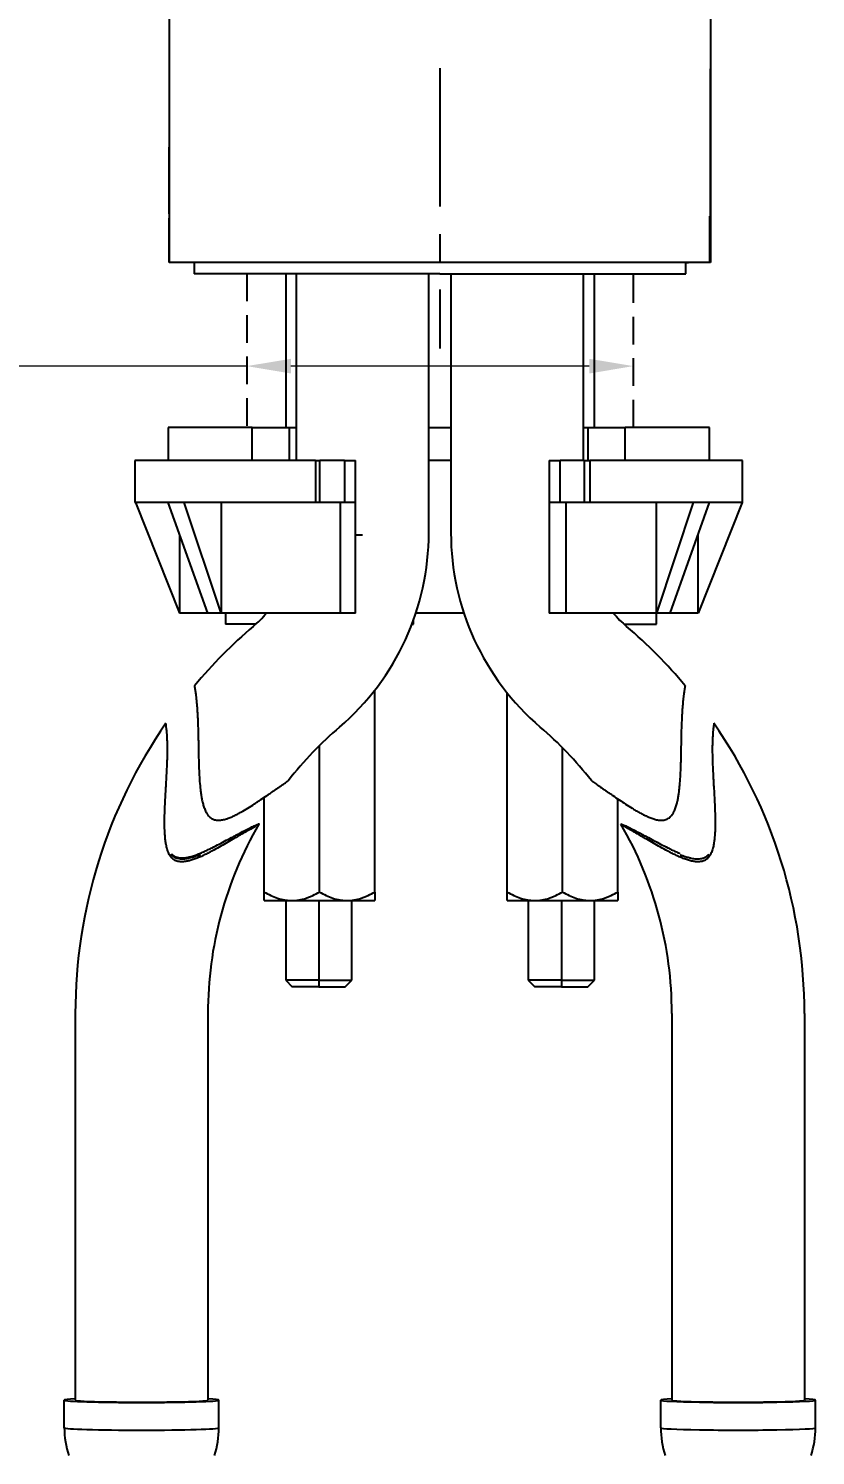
# Model space of a CAD drawing. Extents: x 0 to 790, y 0 to 579.
# Drawn here: x 157.5 to 228.7, y 126.7 to 255.8 of the extents above; entities that cross this region are included whole.
import ezdxf

# ---------------------------------------------------------------- set-up
doc = ezdxf.new("R2010")
doc.units = 0
doc.header["$LTSCALE"] = 10
doc.header["$MEASUREMENT"] = 0
doc.header["$PDMODE"] = 3
doc.header["$PDSIZE"] = -10
doc.linetypes.add('CENTER', pattern=[2, 1.25, -0.25, 0.25, -0.25])
doc.linetypes.add('HIDDEN', pattern=[0.375, 0.25, -0.125])
doc.layers.get('0').update_dxf_attribs({"linetype": 'CONTINUOUS'})
doc.layers.get('DEFPOINTS').update_dxf_attribs({"linetype": 'CONTINUOUS'})
doc.layers.add('1', color=7, linetype='CONTINUOUS')
doc.styles.add('Daelim Dimension', font='')
doc.styles.get('Daelim Dimension').set_extended_font_data('나눔고딕')
doc.dimstyles.new('DEFAULT', dxfattribs={"dimscale": 2, "dimtxt": 2, "dimasz": 2, "dimexe": 0, "dimexo": 2, "dimgap": 1, "dimtad": 1, "dimdec": 0, "dimzin": 9, "dimdsep": 46, "dimtxsty": 'Daelim Dimension', "dimcen": 0.5, "dimclrd": 5, "dimclre": 5, "dimclrt": 256, "dimadec": 1, "dimazin": 0, "dimtfac": 1, "dimtdec": 0, "dimtix": 1, "dimtmove": 0, "dimatfit": 3, "dimfxl": 1, "dimtolj": 1, "dimtzin": 1, "dimlwd": 9, "dimlwe": 9, "dimarcsym": 0})

# ---------------------------------------------------------------- blocks, each defined once
blk = doc.blocks.new('*D0')
at = {"color": 5, "lineweight": 9, "ltscale": 0.5, "transparency": 16777216}
for p, q in [((177.21, 225.28), (64.51, 225.28)), ((177.21, 225.15), (177.21, 225.28)), ((208.21, 225.28), (181.21, 225.28)), ((212.21, 225.15), (212.21, 225.28))]:
    blk.add_line(p, q, dxfattribs=at)
at = {"color": 5, "ltscale": 0.5, "transparency": 16777216}
for points in [[(181.21, 225.94), (181.21, 224.61), (177.21, 225.28)], [(208.21, 225.94), (208.21, 224.61), (212.21, 225.28)]]:
    blk.add_solid(points, dxfattribs=at)
at = {"layer": 'DEFPOINTS', "color": 0, "ltscale": 0.5, "transparency": 16777216}
for p in [(177.21, 229.15), (212.21, 229.15), (212.21, 225.28)]:
    blk.add_point(p, dxfattribs=at)
at = {"color": 7, "lineweight": -3, "ltscale": 0.5, "transparency": 16777216, "insert": (108.7, 233.91), "char_height": 10, "attachment_point": 5, "style": 'Daelim Dimension'}
blk.add_mtext('\\A1;설치구멍 %%C35', dxfattribs=at)

msp = doc.modelspace()

# ---------------------------------------------------------------- linework, layer by layer
at = {"color": 7, "linetype": 'HIDDEN', "lineweight": -3}
for p, q in [((177.21, 233.64), (177.21, 219.74)), ((212.21, 219.74), (212.21, 233.64))]:
    msp.add_line(p, q, dxfattribs=at)
at = {"layer": '1', "color": 1, "linetype": 'CENTER', "lineweight": -3}
msp.add_line((194.69, 252.22), (194.69, 226.86), dxfattribs=at)
at = {"layer": '1', "color": 7, "linetype": 'Continuous', "lineweight": -3}
for p, q in [((219.11, 238.5), (219.11, 234.64)), ((170.3, 234.64), (170.27, 234.64)), ((172.44, 234.64), (172.44, 233.64)), ((194.69, 233.64), (172.44, 233.64)), ((180.73, 233.64), (180.73, 219.74)), ((181.69, 233.64), (181.69, 216.74)), ((193.69, 210.21), (193.69, 233.64)), ((194.69, 233.64), (216.94, 233.64)), ((195.69, 233.64), (195.69, 210.21)), ((207.69, 216.74), (207.69, 233.64)), ((208.69, 219.74), (208.69, 233.64)), ((216.94, 233.64), (216.94, 234.64)), ((219.11, 234.64), (219.08, 234.64)), ((177.71, 219.74), (170.09, 219.74)), ((170.09, 219.74), (170.09, 216.74)), ((177.71, 219.74), (181.09, 219.74)), ((177.71, 216.74), (177.71, 219.74)), ((181.09, 219.74), (181.69, 219.74)), ((181.09, 216.74), (181.09, 219.74)), ((193.69, 219.74), (194.59, 219.74)), ((194.59, 219.74), (195.69, 219.74)), ((207.69, 219.74), (208.09, 219.74)), ((208.09, 219.74), (211.47, 219.74)), ((208.09, 219.74), (208.09, 216.74)), ((219.09, 219.74), (211.47, 219.74)), ((211.47, 216.74), (211.47, 219.74)), ((219.09, 216.74), (219.09, 219.74)), ((183.42, 216.74), (167.09, 216.74)), ((167.09, 216.74), (167.09, 212.94)), ((183.42, 216.74), (183.83, 216.74)), ((183.42, 216.74), (183.42, 212.94)), ((183.83, 212.94), (183.83, 216.74)), ((186.05, 216.74), (183.83, 216.74)), ((186.05, 216.74), (186.05, 212.94)), ((186.05, 216.74), (187.05, 216.74)), ((187.05, 212.94), (187.05, 216.74)), ((194.59, 216.74), (193.69, 216.74)), ((195.69, 216.74), (194.59, 216.74)), ((204.59, 216.74), (205.59, 216.74)), ((204.59, 216.74), (204.59, 212.94)), ((207.75, 216.74), (205.59, 216.74)), ((205.59, 212.94), (205.59, 216.74)), ((207.75, 216.74), (208.25, 216.74)), ((207.75, 216.74), (207.75, 212.94)), ((222.09, 216.74), (208.25, 216.74)), ((208.25, 216.74), (208.25, 212.94)), ((222.09, 212.94), (222.09, 216.74)), ((167.09, 212.94), (167.13, 212.94)), ((167.13, 212.94), (171.12, 202.94)), ((170.06, 212.94), (167.13, 212.94)), ((170.06, 212.94), (173.64, 202.94)), ((171.54, 212.94), (170.08, 212.94)), ((174.89, 202.94), (171.54, 212.94)), ((183.42, 212.94), (171.54, 212.94)), ((174.89, 212.94), (174.89, 202.94)), ((183.83, 212.94), (183.42, 212.94)), ((186.05, 212.94), (183.83, 212.94)), ((185.67, 212.94), (185.67, 202.94)), ((187.05, 212.94), (186.05, 212.94)), ((187.05, 202.94), (187.05, 212.94)), ((204.59, 212.94), (204.59, 202.94)), ((205.59, 212.94), (204.59, 212.94)), ((207.75, 212.94), (205.59, 212.94)), ((206.08, 212.94), (206.08, 202.94)), ((208.25, 212.94), (207.75, 212.94)), ((217.62, 212.94), (208.25, 212.94)), ((217.62, 212.94), (214.29, 202.94)), ((214.29, 202.94), (214.29, 212.94)), ((215.54, 202.94), (219.1, 212.94)), ((217.62, 212.94), (217.62, 212.94)), ((219.1, 212.94), (217.64, 212.94)), ((222.05, 212.94), (218.06, 202.94)), ((222.05, 212.94), (219.1, 212.94)), ((222.05, 212.94), (222.05, 212.93)), ((222.09, 212.94), (222.05, 212.94)), ((171.12, 209.97), (171.12, 202.94)), ((218.06, 202.94), (218.06, 210)), ((173.64, 202.94), (171.12, 202.94)), ((174.89, 202.94), (173.64, 202.94)), ((185.67, 202.94), (174.89, 202.94)), ((175.29, 202.94), (175.29, 201.94)), ((187.05, 202.94), (185.67, 202.94)), ((194.59, 202.94), (192.52, 202.94)), ((196.86, 202.94), (194.59, 202.94)), ((206.08, 202.94), (204.59, 202.94)), ((214.29, 202.94), (206.08, 202.94)), ((215.54, 202.94), (214.29, 202.94)), ((214.29, 201.94), (214.29, 202.94)), ((218.06, 202.94), (215.54, 202.94)), ((178.02, 201.94), (175.29, 201.94)), ((192.16, 201.94), (192.29, 201.94)), ((192.29, 201.94), (192.29, 202.29)), ((211.36, 201.94), (214.29, 201.94)), ((188.79, 177.71), (188.79, 195.97)), ((200.79, 177.71), (200.79, 195.71)), ((170.03, 190.6), (170.03, 190.82)), ((183.79, 177.71), (183.79, 190.96)), ((205.79, 177.71), (205.79, 190.76)), ((219.35, 190.82), (219.35, 190.59)), ((178.79, 177.71), (178.79, 186.28)), ((210.79, 177.71), (210.79, 186.14)), ((178.79, 176.94), (181.29, 176.94)), ((180.73, 176.94), (180.73, 169.74)), ((181.29, 176.94), (186.29, 176.94)), ((183.73, 176.94), (183.73, 169.74)), ((186.29, 176.94), (188.79, 176.94)), ((186.73, 169.74), (186.73, 176.94)), ((200.79, 176.94), (203.29, 176.94)), ((202.69, 176.94), (202.69, 169.74)), ((203.29, 176.94), (208.29, 176.94)), ((205.69, 176.94), (205.69, 169.74)), ((208.29, 176.94), (210.79, 176.94)), ((208.69, 169.74), (208.69, 176.94)), ((183.73, 169.74), (180.73, 169.74)), ((180.73, 169.74), (181.33, 169.14)), ((183.73, 169.14), (181.33, 169.14)), ((183.73, 169.74), (186.73, 169.74)), ((183.73, 169.74), (183.73, 169.14)), ((183.73, 169.14), (186.13, 169.14)), ((186.13, 169.14), (186.73, 169.74)), ((205.69, 169.74), (202.69, 169.74)), ((202.69, 169.74), (203.29, 169.14)), ((205.69, 169.14), (203.29, 169.14)), ((205.69, 169.74), (208.69, 169.74)), ((205.69, 169.74), (205.69, 169.14)), ((205.69, 169.14), (208.09, 169.14)), ((208.09, 169.14), (208.69, 169.74)), ((161.69, 166.73), (161.69, 131.75)), ((173.69, 166.73), (173.69, 131.75)), ((215.69, 166.73), (215.69, 131.75)), ((227.69, 166.73), (227.69, 131.75)), ((160.69, 129.25), (160.69, 131.75)), ((174.69, 129.25), (174.69, 131.75)), ((214.69, 129.25), (214.69, 131.75)), ((228.69, 129.25), (228.69, 131.75))]:
    msp.add_line(p, q, dxfattribs=at)
for centre, major_axis, ratio, start_param, end_param in [((194.69, 234.64), (-24.5, 0), 0.000391, 3.223316, 6.201462), ((194.69, 234.64), (22.5, 0), 0.00039, 1.570796, 2.992369), ((194.69, 234.64), (22.5, 0), 0.00039, 0, 1.570796), ((194.69, 234.64), (22.5, 0), 0.00039, 6.13396, 6.283185), ((194.51, 144.42), (-24.56, 68.48), 0.177974, 6.272747, 6.274084), ((194.66, 144.4), (-24.57, -68.5), 0.177937, 3.258633, 3.259976), ((170.52, 210.21), (23.17, 0), 0.99956, 5.421287, 6.283185), ((187.69, 210.21), (6, 0), 0.029666, 4.604802, 4.712389), ((218.86, 210.21), (-23.17, 0), 0.99956, 0, 0.861898), ((170.52, 210.21), (11.17, 0), 0.99956, 5.421287, 5.573574), ((218.86, 210.21), (-11.17, 0), 0.99956, 0.709382, 0.861898), ((207.83, 166.73), (-46.14, 0), 0.99956, 5.421287, 5.585498), ((181.55, 166.73), (46.14, 0), 0.99956, 0.697687, 0.861898), ((207.83, 166.73), (-46.14, 0), 0.99956, 5.677867, 6.283185), ((207.83, 166.73), (-34.14, 0), 0.99956, 5.421287, 5.617568), ((181.55, 166.73), (34.14, 0), 0.99956, 0.665618, 0.861898), ((181.55, 166.73), (46.14, 0), 0.99956, 0, 0.605318), ((207.83, 166.73), (-34.14, 0), 0.99956, 5.757259, 6.283185), ((181.55, 166.73), (34.14, 0), 0.99956, 0, 0.525926), ((167.69, 131.75), (-7, 0), 0.029666, 5.742046, 6.283185), ((167.69, 131.75), (7, 0), 0.029666, 3.141593, 6.283185), ((167.69, 131.75), (-6, 0), 0.029666, 0, 3.141593), ((167.69, 131.75), (-7, 0), 0.029666, 3.141593, 3.682732), ((221.69, 131.75), (7, 0), 0.029666, 2.600453, 3.141593), ((221.69, 131.75), (-7, 0), 0.029666, 0, 3.141593), ((221.69, 131.75), (-6, 0), 0.029666, 0, 3.141593), ((221.69, 131.75), (7, 0), 0.029666, 0, 0.541139), ((168.69, 129.25), (8, 0), 0.99956, 3.141593, 3.459153), ((167.69, 129.25), (7, 0), 0.029666, 3.141593, 6.283185), ((166.69, 129.25), (-8, 0), 0.99956, 2.824032, 3.141593), ((222.69, 129.25), (8, 0), 0.99956, 3.141593, 3.459153), ((221.69, 129.25), (-7, 0), 0.029666, 0, 3.141593), ((220.69, 129.25), (-8, 0), 0.99956, 2.824032, 3.141593)]:
    msp.add_ellipse(centre, major_axis=major_axis, ratio=ratio, start_param=start_param, end_param=end_param, dxfattribs=at)
for points, knots in [([(170.19, 290.26), (170.19, 290.2), (170.19, 290.09), (170.19, 289.91), (170.19, 289.74), (170.19, 289.57), (170.19, 289.39), (170.19, 289.22), (170.19, 289.04), (170.19, 288.87), (170.19, 288.69), (170.19, 288.52), (170.19, 288.35), (170.19, 288.17), (170.19, 288), (170.19, 287.82), (170.19, 287.65), (170.19, 287.47), (170.19, 287.3), (170.19, 287.12), (170.19, 286.95), (170.19, 286.78), (170.19, 286.6), (170.19, 286.43), (170.19, 286.25), (170.19, 286.08), (170.19, 285.9), (170.19, 285.73), (170.19, 285.55), (170.19, 285.38), (170.19, 285.21), (170.19, 285.03), (170.19, 284.86), (170.19, 284.68), (170.19, 284.51), (170.19, 284.33), (170.19, 284.16), (170.19, 283.98), (170.19, 283.81), (170.19, 283.63), (170.19, 283.46), (170.19, 283.29), (170.19, 283.11), (170.19, 282.94), (170.19, 282.76), (170.19, 282.59), (170.19, 282.41), (170.19, 282.24), (170.19, 282.06), (170.19, 281.89), (170.19, 281.71), (170.19, 281.54), (170.19, 281.36), (170.19, 281.19), (170.19, 281.01), (170.19, 280.84), (170.19, 280.67), (170.19, 280.49), (170.19, 280.32), (170.19, 280.14), (170.19, 279.97), (170.19, 279.79), (170.19, 279.62), (170.19, 279.44), (170.19, 279.27), (170.19, 279.09), (170.19, 278.92), (170.19, 278.74), (170.19, 278.57), (170.19, 278.39), (170.19, 278.22), (170.19, 278.04), (170.19, 277.87), (170.19, 277.69), (170.19, 277.52), (170.19, 277.34), (170.19, 277.17), (170.19, 276.99), (170.19, 276.82), (170.19, 276.64), (170.19, 276.47), (170.19, 276.29), (170.19, 276.12), (170.19, 275.94), (170.19, 275.77), (170.19, 275.59), (170.19, 275.42), (170.19, 275.24), (170.19, 275.07), (170.19, 274.89), (170.19, 274.72), (170.19, 274.54), (170.19, 274.37), (170.19, 274.19), (170.19, 274.02), (170.19, 273.84), (170.19, 273.67), (170.19, 273.49), (170.19, 273.32), (170.19, 273.14), (170.19, 272.97), (170.19, 272.79), (170.19, 272.62), (170.19, 272.44), (170.19, 272.27), (170.19, 272.09), (170.19, 271.92), (170.19, 271.74), (170.19, 271.57), (170.19, 271.39), (170.19, 271.21), (170.19, 271.04), (170.19, 270.86), (170.19, 270.69), (170.19, 270.51), (170.19, 270.34), (170.19, 270.16), (170.19, 269.99), (170.19, 269.81), (170.19, 269.64), (170.19, 269.46), (170.19, 269.29), (170.19, 269.11), (170.19, 268.94), (170.19, 268.76), (170.19, 268.59), (170.19, 268.41), (170.19, 268.23), (170.19, 268.06), (170.19, 267.88), (170.19, 267.71), (170.19, 267.53), (170.19, 267.36), (170.19, 267.18), (170.19, 267.01), (170.19, 266.83), (170.19, 266.66), (170.19, 266.48), (170.19, 266.31), (170.19, 266.13), (170.19, 265.95), (170.19, 265.78), (170.19, 265.6), (170.19, 265.43), (170.19, 265.25), (170.19, 265.08), (170.19, 264.9), (170.19, 264.73), (170.19, 264.55), (170.19, 264.37), (170.19, 264.2), (170.19, 264.02), (170.19, 263.85), (170.19, 263.67), (170.19, 263.5), (170.19, 263.32), (170.19, 263.15), (170.19, 262.97), (170.19, 262.79), (170.19, 262.62), (170.19, 262.44), (170.19, 262.27), (170.19, 262.09), (170.19, 261.92), (170.19, 261.74), (170.19, 261.57), (170.19, 261.39), (170.19, 261.21), (170.19, 261.04), (170.19, 260.86), (170.19, 260.69), (170.19, 260.51), (170.19, 260.34), (170.19, 260.16), (170.19, 259.98), (170.19, 259.81), (170.19, 259.63), (170.19, 257.45), (170.19, 254.66), (170.19, 251.92), (170.19, 251.25)], [0, 0, 0, 0, 0.004467, 0.008935, 0.013402, 0.01787, 0.022338, 0.026807, 0.031276, 0.035744, 0.040214, 0.044683, 0.049153, 0.053622, 0.058093, 0.062563, 0.067033, 0.071504, 0.075975, 0.080446, 0.084918, 0.08939, 0.093862, 0.098334, 0.102806, 0.107279, 0.111752, 0.116225, 0.120698, 0.125172, 0.129646, 0.13412, 0.138594, 0.143069, 0.147543, 0.152018, 0.156494, 0.160969, 0.165445, 0.169921, 0.174397, 0.178874, 0.18335, 0.187827, 0.192304, 0.196782, 0.201259, 0.205737, 0.210215, 0.214694, 0.219172, 0.223651, 0.22813, 0.23261, 0.237089, 0.241569, 0.246049, 0.250529, 0.25501, 0.25949, 0.263971, 0.268452, 0.272934, 0.277416, 0.281897, 0.28638, 0.290862, 0.295344, 0.299827, 0.30431, 0.308793, 0.313277, 0.317761, 0.322245, 0.326729, 0.331213, 0.335698, 0.340182, 0.344668, 0.349153, 0.353638, 0.358124, 0.36261, 0.367096, 0.371582, 0.376069, 0.380556, 0.385043, 0.38953, 0.394017, 0.398505, 0.402993, 0.407481, 0.411969, 0.416458, 0.420947, 0.425435, 0.429925, 0.434414, 0.438904, 0.443393, 0.447883, 0.452374, 0.456864, 0.461355, 0.465845, 0.470337, 0.474828, 0.479319, 0.483811, 0.488303, 0.492795, 0.497287, 0.50178, 0.506272, 0.510765, 0.515258, 0.519752, 0.524245, 0.528739, 0.533233, 0.537727, 0.542221, 0.546716, 0.551211, 0.555706, 0.560201, 0.564696, 0.569192, 0.573688, 0.578184, 0.58268, 0.587176, 0.591673, 0.596169, 0.600666, 0.605163, 0.609661, 0.614158, 0.618656, 0.623154, 0.627652, 0.63215, 0.636649, 0.641148, 0.645647, 0.650146, 0.654645, 0.659145, 0.663644, 0.668144, 0.672644, 0.677144, 0.681645, 0.686146, 0.690646, 0.695147, 0.699649, 0.70415, 0.708652, 0.713153, 0.717655, 0.722158, 0.72666, 0.731162, 0.735665, 0.740168, 0.744671, 0.749175, 0.753678, 0.758182, 0.762685, 0.767189, 0.771694, 0.776198, 0.780703, 0.785207, 0.789712, 0.948449, 1, 1, 1, 1]), ([(219.19, 290.26), (219.19, 287.7), (219.19, 282.56), (219.19, 274.86), (219.19, 267.16), (219.19, 260.65), (219.19, 255.66), (219.19, 253.24), (219.19, 252.2)], [0, 0, 0, 0, 0.202319, 0.404634, 0.606947, 0.809256, 0.917902, 1, 1, 1, 1]), ([(219.19, 252.2), (219.19, 251.86), (219.19, 250.14), (219.19, 247.05), (219.19, 242.91), (219.19, 238.78), (219.19, 236.02), (219.19, 234.64)], [0, 0, 0, 0, 0.057572, 0.293182, 0.52879, 0.764396, 1, 1, 1, 1]), ([(170.19, 245.76), (170.19, 244.13), (170.19, 240.42), (170.19, 236.71), (170.19, 234.64)], [0, 0, 0, 0, 0.441228, 1, 1, 1, 1]), ([(172.39, 234.64), (172.3, 234.64), (172.22, 234.64), (171.83, 234.64), (171.56, 234.64), (171.08, 234.64), (170.88, 234.64), (170.63, 234.64), (170.56, 234.64), (170.46, 234.64), (170.43, 234.64), (170.39, 234.64), (170.38, 234.64), (170.36, 234.64), (170.35, 234.64), (170.25, 234.64), (170.2, 234.64), (170.19, 234.64)], [0, 0, 0, 0, 0.059488, 0.059488, 0.294616, 0.294616, 0.529744, 0.529744, 0.647308, 0.647308, 0.70609, 0.70609, 0.735481, 0.735481, 0.764872, 0.764872, 1, 1, 1, 1]), ([(170.3, 234.64), (170.26, 234.64), (170.23, 234.64), (170.2, 234.64), (170.2, 234.64), (170.19, 234.64), (170.19, 234.64), (170.19, 234.64)], [0, 0, 0, 0, 0.5, 0.5, 0.75, 0.75, 1, 1, 1, 1]), ([(219.19, 234.64), (219.17, 234.64), (219, 234.64), (218.51, 234.64), (218.31, 234.64), (218.04, 234.64), (218.01, 234.64), (217.94, 234.64), (217.85, 234.64), (217.75, 234.64), (217.54, 234.64), (217.32, 234.64), (217.08, 234.64), (217.01, 234.64)], [0, 0, 0, 0, 0.472088, 0.472088, 0.708132, 0.708132, 0.737637, 0.737637, 0.767143, 0.826154, 0.826154, 0.944176, 1, 1, 1, 1]), ([(219.19, 234.64), (219.19, 234.64), (219.19, 234.64), (219.18, 234.64), (219.18, 234.64), (219.15, 234.64), (219.12, 234.64), (219.08, 234.64)], [0, 0, 0, 0, 0.25, 0.25, 0.5, 0.5, 1, 1, 1, 1]), ([(172.47, 196.36), (172.47, 196.36), (172.47, 196.35), (172.48, 196.32), (172.48, 196.28), (172.5, 196.18), (172.51, 196.1), (172.52, 196.04), (172.52, 196.03), (172.53, 196), (172.53, 195.96), (172.54, 195.92), (172.55, 195.84), (172.56, 195.77), (172.59, 195.57), (172.61, 195.42), (172.63, 195.23), (172.63, 195.21), (172.63, 195.17), (172.64, 195.1), (172.66, 194.95), (172.67, 194.8), (172.7, 194.51), (172.71, 194.3), (172.73, 194.03), (172.73, 193.97), (172.74, 193.86), (172.74, 193.81), (172.75, 193.64), (172.76, 193.52), (172.78, 193.18), (172.78, 192.94), (172.8, 192.46), (172.81, 192.21), (172.82, 191.84), (172.82, 191.71), (172.82, 191.52), (172.82, 191.46), (172.83, 191.33), (172.83, 191.27), (172.83, 190.95), (172.84, 190.69), (172.85, 190.18), (172.85, 189.92), (172.87, 189.4), (172.87, 189.14), (172.89, 188.62), (172.9, 188.36), (172.93, 187.84), (172.95, 187.58), (172.99, 187.19), (173, 187.06), (173.03, 186.86), (173.03, 186.8), (173.05, 186.67), (173.06, 186.6), (173.09, 186.4), (173.11, 186.27), (173.16, 186.01), (173.19, 185.88), (173.24, 185.69), (173.26, 185.63), (173.29, 185.5), (173.31, 185.44), (173.36, 185.32), (173.38, 185.26), (173.43, 185.13), (173.45, 185.08), (173.51, 184.96), (173.54, 184.9), (173.59, 184.82), (173.61, 184.79), (173.64, 184.74), (173.66, 184.71), (173.72, 184.63), (173.76, 184.58), (173.82, 184.53), (173.83, 184.52), (173.85, 184.49), (173.86, 184.48), (173.9, 184.45), (173.93, 184.43), (174, 184.38), (174.05, 184.35), (174.14, 184.31), (174.17, 184.29), (174.22, 184.27), (174.25, 184.26), (174.34, 184.24), (174.4, 184.23), (174.53, 184.21), (174.59, 184.21), (174.68, 184.21), (174.71, 184.21), (174.77, 184.21), (174.8, 184.21), (174.89, 184.22), (174.95, 184.23), (175.07, 184.26), (175.13, 184.27), (175.25, 184.3), (175.31, 184.32), (175.39, 184.34), (175.42, 184.35), (175.48, 184.37), (175.51, 184.38), (175.6, 184.41), (175.65, 184.44), (175.82, 184.5), (175.93, 184.55), (176.15, 184.65), (176.26, 184.71), (176.47, 184.82), (176.58, 184.88), (176.89, 185.05), (177.1, 185.18), (177.5, 185.42), (177.7, 185.55), (178, 185.74), (178.1, 185.81), (178.29, 185.94), (178.39, 186), (178.67, 186.2), (178.86, 186.32), (179.14, 186.51), (179.23, 186.57), (179.41, 186.7), (179.49, 186.76), (179.67, 186.88), (179.75, 186.94), (179.88, 187.03), (179.92, 187.05), (180, 187.11), (180.04, 187.14), (180.16, 187.22), (180.24, 187.27), (180.39, 187.38), (180.46, 187.43), (180.54, 187.48), (180.56, 187.49), (180.59, 187.52), (180.61, 187.53), (180.65, 187.56), (180.68, 187.58), (180.76, 187.64), (180.81, 187.67), (180.87, 187.72), (180.89, 187.73), (180.91, 187.75), (180.92, 187.75), (180.93, 187.76), (180.96, 187.79), (180.98, 187.8), (180.98, 187.8)], [0, 0, 0, 0, 0.015625, 0.015625, 0.03125, 0.046875, 0.0625, 0.0625, 0.066406, 0.066406, 0.070313, 0.078125, 0.078125, 0.09375, 0.09375, 0.125, 0.125, 0.128906, 0.128906, 0.132813, 0.140625, 0.15625, 0.15625, 0.1875, 0.1875, 0.195313, 0.195313, 0.203125, 0.203125, 0.21875, 0.21875, 0.25, 0.25, 0.28125, 0.28125, 0.296875, 0.296875, 0.304688, 0.304688, 0.3125, 0.3125, 0.34375, 0.34375, 0.375, 0.375, 0.40625, 0.40625, 0.4375, 0.4375, 0.46875, 0.46875, 0.484375, 0.484375, 0.492188, 0.492188, 0.5, 0.5, 0.515625, 0.515625, 0.53125, 0.53125, 0.539063, 0.539063, 0.546875, 0.546875, 0.554688, 0.554688, 0.5625, 0.5625, 0.570313, 0.570313, 0.574219, 0.574219, 0.578125, 0.578125, 0.585938, 0.585938, 0.587891, 0.587891, 0.589844, 0.589844, 0.59375, 0.59375, 0.601563, 0.601563, 0.605469, 0.605469, 0.609375, 0.609375, 0.617188, 0.617188, 0.625, 0.625, 0.628906, 0.628906, 0.632813, 0.632813, 0.640625, 0.640625, 0.648438, 0.648438, 0.65625, 0.65625, 0.660156, 0.660156, 0.664063, 0.664063, 0.671875, 0.671875, 0.6875, 0.6875, 0.703125, 0.703125, 0.71875, 0.71875, 0.75, 0.75, 0.78125, 0.78125, 0.796875, 0.796875, 0.8125, 0.8125, 0.84375, 0.84375, 0.859375, 0.859375, 0.875, 0.875, 0.890625, 0.890625, 0.898438, 0.898438, 0.90625, 0.90625, 0.921875, 0.921875, 0.9375, 0.9375, 0.941406, 0.941406, 0.945313, 0.945313, 0.953125, 0.953125, 0.96875, 0.96875, 0.976563, 0.976563, 0.980469, 0.980469, 0.984375, 1, 1, 1, 1]), ([(208.4, 187.8), (208.4, 187.8), (208.41, 187.79), (208.45, 187.76), (208.47, 187.75), (208.49, 187.73), (208.51, 187.71), (208.52, 187.71), (208.57, 187.67), (208.62, 187.63), (208.73, 187.56), (208.79, 187.51), (208.88, 187.46), (208.89, 187.44), (208.93, 187.42), (208.94, 187.41), (209, 187.37), (209.03, 187.35), (209.15, 187.27), (209.22, 187.22), (209.38, 187.11), (209.46, 187.05), (209.63, 186.93), (209.72, 186.87), (209.89, 186.75), (209.98, 186.69), (210.17, 186.57), (210.26, 186.5), (210.53, 186.31), (210.72, 186.18), (211.11, 185.93), (211.3, 185.8), (211.7, 185.54), (211.9, 185.41), (212.2, 185.22), (212.31, 185.16), (212.51, 185.04), (212.62, 184.98), (212.83, 184.86), (212.94, 184.8), (213.15, 184.69), (213.26, 184.64), (213.48, 184.54), (213.59, 184.49), (213.82, 184.4), (213.93, 184.36), (214.08, 184.31), (214.11, 184.31), (214.16, 184.29), (214.19, 184.28), (214.28, 184.26), (214.34, 184.25), (214.46, 184.23), (214.52, 184.22), (214.64, 184.21), (214.71, 184.2), (214.8, 184.21), (214.83, 184.21), (214.89, 184.21), (214.92, 184.22), (215.01, 184.23), (215.07, 184.24), (215.16, 184.27), (215.19, 184.28), (215.23, 184.3), (215.25, 184.31), (215.28, 184.32), (215.29, 184.33), (215.36, 184.36), (215.41, 184.4), (215.49, 184.45), (215.51, 184.47), (215.56, 184.52), (215.58, 184.54), (215.64, 184.61), (215.68, 184.66), (215.76, 184.77), (215.79, 184.82), (215.84, 184.9), (215.86, 184.93), (215.89, 184.99), (215.9, 185.02), (215.94, 185.11), (215.97, 185.17), (216.02, 185.29), (216.04, 185.35), (216.1, 185.54), (216.14, 185.66), (216.18, 185.82), (216.18, 185.86), (216.2, 185.92), (216.21, 185.95), (216.23, 186.05), (216.24, 186.11), (216.28, 186.31), (216.3, 186.44), (216.34, 186.7), (216.35, 186.83), (216.38, 187.09), (216.39, 187.22), (216.43, 187.61), (216.45, 187.87), (216.48, 188.39), (216.49, 188.65), (216.5, 189.04), (216.51, 189.17), (216.51, 189.37), (216.52, 189.43), (216.52, 189.56), (216.52, 189.63), (216.53, 189.95), (216.53, 190.21), (216.54, 190.72), (216.55, 190.98), (216.56, 191.48), (216.56, 191.73), (216.57, 192.22), (216.58, 192.46), (216.6, 192.94), (216.61, 193.18), (216.62, 193.47), (216.62, 193.53), (216.63, 193.61), (216.63, 193.64), (216.63, 193.7), (216.64, 193.84), (216.65, 193.98), (216.67, 194.3), (216.68, 194.51), (216.71, 194.8), (216.72, 194.9), (216.73, 195.04), (216.74, 195.08), (216.75, 195.17), (216.75, 195.21), (216.78, 195.42), (216.79, 195.57), (216.82, 195.77), (216.83, 195.83), (216.84, 195.92), (216.85, 195.96), (216.86, 196), (216.86, 196.02), (216.86, 196.04), (216.87, 196.1), (216.88, 196.18), (216.9, 196.27), (216.9, 196.31), (216.91, 196.34), (216.91, 196.35), (216.91, 196.36)], [0, 0, 0, 0, 0.015625, 0.015625, 0.023437, 0.027344, 0.027344, 0.03125, 0.03125, 0.046875, 0.046875, 0.0625, 0.0625, 0.066406, 0.066406, 0.070312, 0.070312, 0.078125, 0.078125, 0.09375, 0.09375, 0.109375, 0.109375, 0.125, 0.125, 0.140625, 0.140625, 0.15625, 0.15625, 0.1875, 0.1875, 0.21875, 0.21875, 0.25, 0.25, 0.265625, 0.265625, 0.28125, 0.28125, 0.296875, 0.296875, 0.3125, 0.3125, 0.328125, 0.328125, 0.34375, 0.34375, 0.347656, 0.347656, 0.351562, 0.351562, 0.359375, 0.359375, 0.367187, 0.367187, 0.375, 0.375, 0.378906, 0.378906, 0.382812, 0.382812, 0.390625, 0.390625, 0.394531, 0.394531, 0.396484, 0.396484, 0.398437, 0.398437, 0.40625, 0.40625, 0.410156, 0.410156, 0.414062, 0.414062, 0.421875, 0.421875, 0.429687, 0.429687, 0.433594, 0.433594, 0.4375, 0.4375, 0.445312, 0.445312, 0.453125, 0.453125, 0.46875, 0.46875, 0.472656, 0.472656, 0.476562, 0.476562, 0.484375, 0.484375, 0.5, 0.5, 0.515625, 0.515625, 0.53125, 0.53125, 0.5625, 0.5625, 0.59375, 0.59375, 0.609375, 0.609375, 0.617187, 0.617187, 0.625, 0.625, 0.65625, 0.65625, 0.6875, 0.6875, 0.71875, 0.71875, 0.75, 0.75, 0.78125, 0.78125, 0.789062, 0.789062, 0.792969, 0.792969, 0.796875, 0.8125, 0.8125, 0.84375, 0.84375, 0.859375, 0.859375, 0.867187, 0.867187, 0.875, 0.875, 0.90625, 0.90625, 0.921875, 0.921875, 0.929687, 0.933594, 0.933594, 0.9375, 0.9375, 0.953125, 0.96875, 0.984375, 0.984375, 1, 1, 1, 1]), ([(178.3, 183.86), (178.3, 183.86), (178.3, 183.85), (178.26, 183.83), (178.24, 183.81), (178.2, 183.78), (178.17, 183.77), (178.14, 183.75), (178.12, 183.74), (178.11, 183.73), (178.06, 183.7), (178.01, 183.67), (177.9, 183.6), (177.84, 183.57), (177.71, 183.49), (177.64, 183.45), (177.53, 183.39), (177.49, 183.37), (177.41, 183.32), (177.37, 183.3), (177.25, 183.23), (177.17, 183.18), (177, 183.08), (176.91, 183.03), (176.73, 182.93), (176.64, 182.87), (176.45, 182.77), (176.36, 182.71), (176.21, 182.62), (176.16, 182.6), (176.06, 182.54), (176.01, 182.51), (175.76, 182.36), (175.56, 182.24), (175.14, 182.01), (174.93, 181.88), (174.49, 181.64), (174.28, 181.52), (173.94, 181.35), (173.83, 181.29), (173.6, 181.17), (173.48, 181.12), (173.25, 181.01), (173.13, 180.95), (172.95, 180.87), (172.89, 180.85), (172.76, 180.8), (172.7, 180.77), (172.52, 180.7), (172.39, 180.66), (172.2, 180.6), (172.14, 180.58), (172.04, 180.55), (172.01, 180.54), (171.94, 180.53), (171.91, 180.52), (171.81, 180.5), (171.75, 180.48), (171.61, 180.46), (171.55, 180.46), (171.41, 180.45), (171.35, 180.44), (171.21, 180.45), (171.14, 180.45), (171.01, 180.47), (170.94, 180.49), (170.84, 180.52), (170.81, 180.53), (170.76, 180.55), (170.75, 180.56), (170.71, 180.57), (170.7, 180.58), (170.62, 180.62), (170.57, 180.66), (170.49, 180.73), (170.46, 180.75), (170.43, 180.79), (170.41, 180.8), (170.39, 180.83), (170.38, 180.84), (170.32, 180.91), (170.28, 180.96), (170.21, 181.08), (170.18, 181.14), (170.12, 181.27), (170.1, 181.33), (170.05, 181.46), (170.03, 181.53), (169.99, 181.66), (169.97, 181.73), (169.94, 181.86), (169.92, 181.93), (169.9, 182.06), (169.89, 182.13), (169.87, 182.26), (169.86, 182.33), (169.83, 182.54), (169.82, 182.67), (169.8, 182.95), (169.79, 183.08), (169.78, 183.35), (169.77, 183.49), (169.77, 183.76), (169.77, 183.9), (169.77, 184.3), (169.77, 184.58), (169.79, 185.12), (169.8, 185.39), (169.83, 185.93), (169.84, 186.2), (169.86, 186.6), (169.87, 186.73), (169.88, 186.93), (169.89, 187), (169.89, 187.13), (169.9, 187.2), (169.92, 187.53), (169.93, 187.8), (169.96, 188.33), (169.97, 188.59), (170, 189.1), (170.01, 189.35), (170.02, 189.73), (170.02, 189.86), (170.02, 190.04), (170.02, 190.1), (170.03, 190.22), (170.03, 190.28), (170.03, 190.58), (170.03, 190.81), (170.02, 191.15), (170.02, 191.25), (170.02, 191.41), (170.01, 191.46), (170.01, 191.54), (170.01, 191.56), (170.01, 191.61), (170, 191.84), (169.98, 192.04), (169.96, 192.27), (169.96, 192.35), (169.95, 192.43), (169.95, 192.45), (169.94, 192.48), (169.94, 192.5), (169.94, 192.55), (169.93, 192.58), (169.92, 192.66), (169.92, 192.71), (169.91, 192.8), (169.9, 192.84), (169.9, 192.9), (169.89, 192.92), (169.89, 192.95), (169.89, 192.95), (169.89, 192.96), (169.89, 192.97), (169.89, 192.97), (169.89, 192.97)], [0, 0, 0, 0, 0.015625, 0.015625, 0.03125, 0.03125, 0.039062, 0.042969, 0.042969, 0.046875, 0.046875, 0.0625, 0.0625, 0.078125, 0.078125, 0.09375, 0.09375, 0.101562, 0.101562, 0.109375, 0.109375, 0.125, 0.125, 0.140625, 0.140625, 0.15625, 0.15625, 0.171875, 0.171875, 0.179687, 0.179687, 0.1875, 0.1875, 0.21875, 0.21875, 0.25, 0.25, 0.28125, 0.28125, 0.296875, 0.296875, 0.3125, 0.3125, 0.328125, 0.328125, 0.335937, 0.335937, 0.34375, 0.34375, 0.359375, 0.359375, 0.367187, 0.367187, 0.371094, 0.371094, 0.375, 0.375, 0.382812, 0.382812, 0.390625, 0.390625, 0.398437, 0.398437, 0.40625, 0.40625, 0.414062, 0.414062, 0.417969, 0.417969, 0.419922, 0.419922, 0.421875, 0.421875, 0.429687, 0.429687, 0.433594, 0.433594, 0.435547, 0.435547, 0.4375, 0.4375, 0.445312, 0.445312, 0.453125, 0.453125, 0.460937, 0.460937, 0.46875, 0.46875, 0.476562, 0.476562, 0.484375, 0.484375, 0.492187, 0.492187, 0.5, 0.5, 0.515625, 0.515625, 0.53125, 0.53125, 0.546875, 0.546875, 0.5625, 0.5625, 0.59375, 0.59375, 0.625, 0.625, 0.65625, 0.65625, 0.671875, 0.671875, 0.679687, 0.679687, 0.6875, 0.6875, 0.71875, 0.71875, 0.75, 0.75, 0.78125, 0.78125, 0.796875, 0.796875, 0.804687, 0.804687, 0.8125, 0.8125, 0.84375, 0.84375, 0.859375, 0.859375, 0.867187, 0.867187, 0.871094, 0.871094, 0.875, 0.90625, 0.90625, 0.921875, 0.921875, 0.925781, 0.925781, 0.929687, 0.929687, 0.9375, 0.9375, 0.953125, 0.953125, 0.96875, 0.96875, 0.984375, 0.984375, 0.988281, 0.988281, 0.992187, 1, 1, 1, 1]), ([(219.49, 192.97), (219.49, 192.97), (219.49, 192.96), (219.49, 192.92), (219.48, 192.9), (219.48, 192.84), (219.47, 192.8), (219.46, 192.73), (219.46, 192.71), (219.46, 192.66), (219.45, 192.63), (219.44, 192.49), (219.42, 192.35), (219.4, 192.11), (219.4, 192.03), (219.39, 191.89), (219.39, 191.85), (219.38, 191.75), (219.38, 191.7), (219.37, 191.46), (219.36, 191.25), (219.35, 190.92), (219.35, 190.8), (219.35, 190.66), (219.35, 190.63), (219.35, 190.57), (219.35, 190.54), (219.35, 190.45), (219.35, 190.39), (219.36, 190.09), (219.36, 189.85), (219.38, 189.34), (219.38, 189.09), (219.41, 188.58), (219.42, 188.31), (219.44, 187.98), (219.44, 187.92), (219.45, 187.79), (219.45, 187.72), (219.46, 187.52), (219.47, 187.39), (219.5, 186.99), (219.51, 186.72), (219.54, 186.18), (219.56, 185.91), (219.58, 185.37), (219.59, 185.1), (219.6, 184.69), (219.61, 184.55), (219.61, 184.28), (219.61, 184.14), (219.61, 183.87), (219.61, 183.74), (219.61, 183.46), (219.6, 183.33), (219.59, 183.05), (219.58, 182.92), (219.56, 182.64), (219.55, 182.51), (219.52, 182.3), (219.51, 182.24), (219.49, 182.1), (219.48, 182.03), (219.45, 181.9), (219.44, 181.83), (219.4, 181.7), (219.39, 181.63), (219.35, 181.5), (219.33, 181.44), (219.28, 181.31), (219.25, 181.25), (219.21, 181.15), (219.19, 181.12), (219.16, 181.06), (219.14, 181.03), (219.08, 180.94), (219.04, 180.89), (218.98, 180.81), (218.95, 180.78), (218.9, 180.74), (218.88, 180.71), (218.82, 180.67), (218.8, 180.65), (218.75, 180.62), (218.74, 180.61), (218.71, 180.59), (218.69, 180.58), (218.62, 180.54), (218.55, 180.52), (218.45, 180.49), (218.42, 180.48), (218.37, 180.47), (218.35, 180.47), (218.32, 180.46), (218.3, 180.46), (218.22, 180.45), (218.15, 180.44), (218.01, 180.44), (217.95, 180.44), (217.85, 180.45), (217.81, 180.46), (217.74, 180.47), (217.71, 180.47), (217.61, 180.49), (217.54, 180.5), (217.35, 180.54), (217.22, 180.58), (216.97, 180.66), (216.85, 180.71), (216.66, 180.78), (216.6, 180.8), (216.48, 180.85), (216.42, 180.88), (216.24, 180.96), (216.12, 181.01), (215.89, 181.12), (215.77, 181.18), (215.54, 181.29), (215.43, 181.35), (215.09, 181.53), (214.87, 181.65), (214.44, 181.89), (214.23, 182.01), (213.82, 182.25), (213.61, 182.36), (213.31, 182.54), (213.22, 182.59), (213.07, 182.68), (213.02, 182.71), (212.93, 182.76), (212.88, 182.79), (212.64, 182.93), (212.46, 183.03), (212.2, 183.18), (212.12, 183.23), (212.02, 183.29), (212, 183.3), (211.96, 183.32), (211.94, 183.33), (211.88, 183.37), (211.85, 183.39), (211.74, 183.45), (211.67, 183.49), (211.54, 183.57), (211.48, 183.6), (211.37, 183.67), (211.32, 183.69), (211.27, 183.73), (211.26, 183.73), (211.24, 183.75), (211.23, 183.75), (211.2, 183.77), (211.18, 183.78), (211.14, 183.81), (211.12, 183.82), (211.09, 183.85), (211.08, 183.86), (211.08, 183.86)], [0, 0, 0, 0, 0.015625, 0.015625, 0.03125, 0.03125, 0.046875, 0.046875, 0.054688, 0.054688, 0.0625, 0.0625, 0.09375, 0.09375, 0.109375, 0.109375, 0.117188, 0.117188, 0.125, 0.125, 0.15625, 0.15625, 0.171875, 0.171875, 0.175781, 0.175781, 0.179688, 0.179688, 0.1875, 0.1875, 0.21875, 0.21875, 0.25, 0.25, 0.28125, 0.28125, 0.289063, 0.289063, 0.296875, 0.296875, 0.3125, 0.3125, 0.34375, 0.34375, 0.375, 0.375, 0.40625, 0.40625, 0.421875, 0.421875, 0.4375, 0.4375, 0.453125, 0.453125, 0.46875, 0.46875, 0.484375, 0.484375, 0.5, 0.5, 0.507813, 0.507813, 0.515625, 0.515625, 0.523438, 0.523438, 0.53125, 0.53125, 0.539063, 0.539063, 0.546875, 0.546875, 0.550781, 0.550781, 0.554688, 0.554688, 0.5625, 0.5625, 0.566406, 0.566406, 0.570313, 0.570313, 0.574219, 0.574219, 0.576172, 0.576172, 0.578125, 0.578125, 0.585938, 0.585938, 0.589844, 0.589844, 0.591797, 0.591797, 0.59375, 0.59375, 0.601563, 0.601563, 0.609375, 0.609375, 0.613281, 0.613281, 0.617188, 0.617188, 0.625, 0.625, 0.640625, 0.640625, 0.65625, 0.65625, 0.664063, 0.664063, 0.671875, 0.671875, 0.6875, 0.6875, 0.703125, 0.703125, 0.71875, 0.71875, 0.75, 0.75, 0.78125, 0.78125, 0.8125, 0.8125, 0.828125, 0.828125, 0.835938, 0.835938, 0.84375, 0.84375, 0.875, 0.875, 0.890625, 0.890625, 0.894531, 0.894531, 0.898438, 0.898438, 0.90625, 0.90625, 0.921875, 0.921875, 0.9375, 0.9375, 0.953125, 0.953125, 0.957031, 0.957031, 0.960938, 0.960938, 0.96875, 0.96875, 0.984375, 0.984375, 1, 1, 1, 1]), ([(170.42, 181.16), (170.43, 181.14), (170.44, 181.13), (170.48, 181.09), (170.5, 181.07), (170.56, 181.03), (170.58, 181.01), (170.63, 180.98), (170.64, 180.97), (170.67, 180.95), (170.69, 180.94), (170.76, 180.9), (170.83, 180.88), (170.93, 180.85), (170.96, 180.84), (171.01, 180.83), (171.03, 180.82), (171.06, 180.82), (171.08, 180.81), (171.16, 180.8), (171.23, 180.8), (171.37, 180.79), (171.43, 180.8), (171.54, 180.8), (171.57, 180.81), (171.64, 180.81), (171.67, 180.82), (171.77, 180.83), (171.84, 180.85), (172.03, 180.89), (172.16, 180.92), (172.41, 181), (172.53, 181.04), (172.72, 181.11), (172.78, 181.13), (172.9, 181.18), (172.96, 181.21), (173.14, 181.28), (173.26, 181.33), (173.49, 181.44), (173.61, 181.49), (173.84, 181.6), (173.95, 181.66), (174.29, 181.82), (174.51, 181.94), (174.94, 182.16), (175.15, 182.28), (175.56, 182.5), (175.77, 182.61), (176.07, 182.77), (176.16, 182.82), (176.31, 182.9), (176.36, 182.92), (176.46, 182.98), (176.5, 183), (176.74, 183.13), (176.92, 183.22), (177.18, 183.35), (177.26, 183.39), (177.36, 183.44), (177.38, 183.45), (177.42, 183.47), (177.44, 183.48), (177.5, 183.51), (177.53, 183.53), (177.64, 183.58), (177.71, 183.62), (177.84, 183.68), (177.9, 183.7), (178.01, 183.75), (178.06, 183.78), (178.11, 183.8), (178.12, 183.8), (178.14, 183.81), (178.15, 183.82), (178.18, 183.83), (178.2, 183.83), (178.24, 183.85), (178.26, 183.86), (178.3, 183.87), (178.3, 183.87), (178.3, 183.86)], [0, 0, 0, 0, 0.004663, 0.004663, 0.01363, 0.01363, 0.022597, 0.022597, 0.02708, 0.02708, 0.031564, 0.031564, 0.049498, 0.049498, 0.058465, 0.058465, 0.062948, 0.062948, 0.067432, 0.067432, 0.085366, 0.085366, 0.1033, 0.1033, 0.112267, 0.112267, 0.121234, 0.121234, 0.139168, 0.139168, 0.175036, 0.175036, 0.210904, 0.210904, 0.228838, 0.228838, 0.246772, 0.246772, 0.28264, 0.28264, 0.318508, 0.318508, 0.354376, 0.354376, 0.426112, 0.426112, 0.497848, 0.497848, 0.569584, 0.569584, 0.605452, 0.605452, 0.623386, 0.623386, 0.64132, 0.64132, 0.713056, 0.713056, 0.748924, 0.748924, 0.757891, 0.757891, 0.766858, 0.766858, 0.784792, 0.784792, 0.82066, 0.82066, 0.856528, 0.856528, 0.892396, 0.892396, 0.901363, 0.901363, 0.91033, 0.91033, 0.928264, 0.928264, 0.964132, 0.964132, 1, 1, 1, 1]), ([(211.08, 183.86), (211.08, 183.86), (211.09, 183.86), (211.12, 183.86), (211.14, 183.85), (211.18, 183.83), (211.21, 183.82), (211.24, 183.81), (211.26, 183.8), (211.27, 183.8), (211.32, 183.77), (211.37, 183.75), (211.48, 183.7), (211.54, 183.67), (211.67, 183.61), (211.74, 183.58), (211.85, 183.53), (211.89, 183.51), (211.97, 183.47), (212.01, 183.45), (212.13, 183.39), (212.21, 183.35), (212.38, 183.26), (212.47, 183.21), (212.65, 183.12), (212.74, 183.07), (212.93, 182.97), (213.02, 182.92), (213.17, 182.84), (213.22, 182.82), (213.32, 182.76), (213.37, 182.74), (213.62, 182.6), (213.82, 182.49), (214.24, 182.27), (214.45, 182.16), (214.89, 181.93), (215.11, 181.82), (215.44, 181.65), (215.56, 181.59), (215.78, 181.48), (215.9, 181.43), (216.13, 181.32), (216.25, 181.27), (216.38, 181.22), (216.39, 181.21), (216.4, 181.21)], [0, 0, 0, 0, 0.047452, 0.047452, 0.094904, 0.094904, 0.11863, 0.130493, 0.130493, 0.142356, 0.142356, 0.189807, 0.189807, 0.237259, 0.237259, 0.284711, 0.284711, 0.308437, 0.308437, 0.332163, 0.332163, 0.379615, 0.379615, 0.427067, 0.427067, 0.474518, 0.474518, 0.52197, 0.52197, 0.545696, 0.545696, 0.569422, 0.569422, 0.664326, 0.664326, 0.759229, 0.759229, 0.854133, 0.854133, 0.901585, 0.901585, 0.949037, 0.949037, 0.996489, 0.996489, 1, 1, 1, 1]), ([(173.03, 181.07), (173.03, 181.07), (173.03, 181.07), (173.02, 181.07), (173.02, 181.07), (173, 181.07), (172.98, 181.06), (172.95, 181.05), (172.93, 181.05), (172.91, 181.04), (172.89, 181.03), (172.88, 181.03), (172.84, 181.02), (172.81, 181.01), (172.72, 180.98), (172.68, 180.96), (172.6, 180.94), (172.57, 180.92), (172.53, 180.91), (172.5, 180.9), (172.49, 180.9), (172.42, 180.88), (172.36, 180.86), (172.24, 180.83), (172.17, 180.81), (172.04, 180.78), (171.98, 180.76), (171.87, 180.74), (171.84, 180.73), (171.78, 180.72), (171.76, 180.72), (171.73, 180.71), (171.71, 180.71), (171.62, 180.7), (171.54, 180.69), (171.38, 180.68), (171.3, 180.68), (171.14, 180.7), (171.06, 180.71), (170.94, 180.74), (170.9, 180.75), (170.84, 180.77), (170.82, 180.78), (170.78, 180.79), (170.72, 180.82), (170.66, 180.85), (170.61, 180.88), (170.59, 180.9), (170.55, 180.92), (170.54, 180.94), (170.45, 181.01), (170.39, 181.07), (170.34, 181.14)], [0, 0, 0, 0, 0.001676, 0.001676, 0.03388, 0.03388, 0.098288, 0.098288, 0.130492, 0.146594, 0.146594, 0.162696, 0.162696, 0.227104, 0.227104, 0.291512, 0.291512, 0.323716, 0.339818, 0.339818, 0.35592, 0.35592, 0.420328, 0.420328, 0.484736, 0.484736, 0.549144, 0.549144, 0.581348, 0.581348, 0.59745, 0.59745, 0.613552, 0.613552, 0.67796, 0.67796, 0.742368, 0.742368, 0.806776, 0.806776, 0.83898, 0.83898, 0.855082, 0.855082, 0.871184, 0.903388, 0.903388, 0.91949, 0.91949, 0.935592, 0.935592, 1, 1, 1, 1]), ([(219.04, 181.14), (218.99, 181.07), (218.93, 181.01), (218.84, 180.94), (218.83, 180.92), (218.79, 180.9), (218.77, 180.88), (218.72, 180.85), (218.64, 180.81), (218.56, 180.77), (218.5, 180.75), (218.48, 180.75), (218.44, 180.74), (218.42, 180.73), (218.32, 180.71), (218.24, 180.7), (218.14, 180.69), (218.12, 180.69), (218.08, 180.69), (218.06, 180.69), (218, 180.68), (217.96, 180.69), (217.84, 180.69), (217.76, 180.7), (217.62, 180.72), (217.54, 180.73), (217.44, 180.75), (217.41, 180.76), (217.34, 180.78), (217.3, 180.78), (217.2, 180.81), (217.14, 180.83), (217.02, 180.86), (216.96, 180.88), (216.88, 180.9), (216.85, 180.91), (216.8, 180.93), (216.78, 180.94), (216.7, 180.96), (216.66, 180.98), (216.57, 181.01), (216.54, 181.02), (216.49, 181.03), (216.47, 181.04), (216.45, 181.05), (216.45, 181.05), (216.44, 181.05)], [0, 0, 0, 0, 0.072979, 0.072979, 0.091224, 0.091224, 0.109469, 0.109469, 0.145959, 0.182448, 0.182448, 0.200693, 0.200693, 0.218938, 0.218938, 0.291917, 0.291917, 0.310162, 0.310162, 0.328407, 0.328407, 0.364897, 0.364897, 0.437876, 0.437876, 0.510856, 0.510856, 0.547345, 0.547345, 0.583835, 0.583835, 0.656814, 0.656814, 0.729794, 0.729794, 0.766283, 0.766283, 0.802773, 0.802773, 0.875752, 0.875752, 0.948732, 0.948732, 0.985221, 0.985221, 1, 1, 1, 1]), ([(178.79, 176.94), (178.79, 176.94), (178.79, 176.96), (178.79, 177.03), (178.79, 177.09), (178.79, 177.17), (178.79, 177.19), (178.79, 177.23), (178.79, 177.25), (178.79, 177.31), (178.79, 177.35), (178.79, 177.5), (178.79, 177.6), (178.79, 177.71)], [0, 0, 0, 0, 0.25, 0.25, 0.5, 0.5, 0.5625, 0.5625, 0.625, 0.625, 0.75, 0.75, 1, 1, 1, 1]), ([(178.79, 177.71), (178.99, 177.6), (179.19, 177.5), (179.59, 177.31), (179.79, 177.23), (180.21, 177.09), (180.42, 177.03), (180.74, 176.98), (180.85, 176.96), (181.02, 176.95), (181.07, 176.95), (181.18, 176.94), (181.24, 176.94), (181.29, 176.94)], [0, 0, 0, 0, 0.25, 0.25, 0.5, 0.5, 0.75, 0.75, 0.875, 0.875, 0.9375, 0.9375, 1, 1, 1, 1]), ([(181.29, 176.94), (181.51, 176.94), (181.73, 176.96), (182.16, 177.03), (182.37, 177.09), (182.63, 177.17), (182.68, 177.19), (182.78, 177.23), (182.84, 177.25), (182.99, 177.31), (183.09, 177.35), (183.4, 177.5), (183.6, 177.6), (183.79, 177.71)], [0, 0, 0, 0, 0.25, 0.25, 0.5, 0.5, 0.5625, 0.5625, 0.625, 0.625, 0.75, 0.75, 1, 1, 1, 1]), ([(183.79, 177.71), (183.99, 177.6), (184.19, 177.5), (184.59, 177.31), (184.79, 177.23), (185.21, 177.09), (185.42, 177.03), (185.74, 176.98), (185.85, 176.96), (186.02, 176.95), (186.07, 176.95), (186.18, 176.94), (186.24, 176.94), (186.29, 176.94)], [0, 0, 0, 0, 0.25, 0.25, 0.5, 0.5, 0.75, 0.75, 0.875, 0.875, 0.9375, 0.9375, 1, 1, 1, 1]), ([(186.29, 176.94), (186.51, 176.94), (186.73, 176.96), (187.16, 177.03), (187.37, 177.09), (187.63, 177.17), (187.68, 177.19), (187.78, 177.23), (187.84, 177.25), (187.99, 177.31), (188.09, 177.35), (188.4, 177.5), (188.6, 177.6), (188.79, 177.71)], [0, 0, 0, 0, 0.25, 0.25, 0.5, 0.5, 0.5625, 0.5625, 0.625, 0.625, 0.75, 0.75, 1, 1, 1, 1]), ([(188.79, 177.71), (188.79, 177.6), (188.79, 177.5), (188.79, 177.31), (188.79, 177.23), (188.79, 177.09), (188.79, 177.03), (188.79, 176.98), (188.79, 176.96), (188.79, 176.95), (188.79, 176.95), (188.79, 176.94), (188.79, 176.94), (188.79, 176.94)], [0, 0, 0, 0, 0.250175, 0.250175, 0.50035, 0.50035, 0.750526, 0.750526, 0.875613, 0.875613, 0.938157, 0.938157, 1, 1, 1, 1]), ([(200.79, 176.94), (200.79, 176.94), (200.79, 176.96), (200.79, 177.03), (200.79, 177.09), (200.79, 177.17), (200.79, 177.19), (200.79, 177.23), (200.79, 177.25), (200.79, 177.31), (200.79, 177.35), (200.79, 177.5), (200.79, 177.6), (200.79, 177.71)], [0, 0, 0, 0, 0.25, 0.25, 0.5, 0.5, 0.5625, 0.5625, 0.625, 0.625, 0.75, 0.75, 1, 1, 1, 1]), ([(200.79, 177.71), (200.99, 177.6), (201.19, 177.5), (201.59, 177.31), (201.79, 177.23), (202.21, 177.09), (202.42, 177.03), (202.74, 176.98), (202.85, 176.96), (203.02, 176.95), (203.07, 176.95), (203.18, 176.94), (203.24, 176.94), (203.29, 176.94)], [0, 0, 0, 0, 0.25, 0.25, 0.5, 0.5, 0.75, 0.75, 0.875, 0.875, 0.9375, 0.9375, 1, 1, 1, 1]), ([(203.29, 176.94), (203.51, 176.94), (203.73, 176.96), (204.16, 177.03), (204.37, 177.09), (204.63, 177.17), (204.68, 177.19), (204.78, 177.23), (204.84, 177.25), (204.99, 177.31), (205.09, 177.35), (205.4, 177.5), (205.6, 177.6), (205.79, 177.71)], [0, 0, 0, 0, 0.25, 0.25, 0.5, 0.5, 0.5625, 0.5625, 0.625, 0.625, 0.75, 0.75, 1, 1, 1, 1]), ([(205.79, 177.71), (205.99, 177.6), (206.19, 177.5), (206.59, 177.31), (206.79, 177.23), (207.21, 177.09), (207.42, 177.03), (207.74, 176.98), (207.85, 176.96), (208.02, 176.95), (208.07, 176.95), (208.18, 176.94), (208.24, 176.94), (208.29, 176.94)], [0, 0, 0, 0, 0.25, 0.25, 0.5, 0.5, 0.75, 0.75, 0.875, 0.875, 0.9375, 0.9375, 1, 1, 1, 1]), ([(208.29, 176.94), (208.51, 176.94), (208.73, 176.96), (209.16, 177.03), (209.37, 177.09), (209.63, 177.17), (209.68, 177.19), (209.78, 177.23), (209.84, 177.25), (209.99, 177.31), (210.09, 177.35), (210.4, 177.5), (210.6, 177.6), (210.79, 177.71)], [0, 0, 0, 0, 0.25, 0.25, 0.5, 0.5, 0.5625, 0.5625, 0.625, 0.625, 0.75, 0.75, 1, 1, 1, 1]), ([(210.79, 177.71), (210.79, 177.6), (210.79, 177.5), (210.79, 177.31), (210.79, 177.23), (210.79, 177.09), (210.79, 177.03), (210.79, 176.98), (210.79, 176.96), (210.79, 176.95), (210.79, 176.95), (210.79, 176.94), (210.79, 176.94), (210.79, 176.94)], [0, 0, 0, 0, 0.250175, 0.250175, 0.50035, 0.50035, 0.750526, 0.750526, 0.875613, 0.875613, 0.938157, 0.938157, 1, 1, 1, 1])]:
    msp.add_open_spline(points, degree=3, knots=knots, dxfattribs=at)
for points, degree in [([(219.19, 253.71), (219.19, 234.64)], 1), ([(219.19, 234.64), (219.19, 252.17)], 1), ([(170.19, 251.23), (170.19, 234.64)], 1), ([(170.19, 239.05), (170.19, 245.09)], 1), ([(219.11, 238.85), (219.11, 238.73), (219.11, 238.62), (219.11, 238.5)], 3), ([(170.19, 234.64), (170.19, 238.67)], 1)]:
    msp.add_open_spline(points, degree=degree, dxfattribs=at)

# ---------------------------------------------------------------- dimensions: what is measured, and where the dimension line sits
at = {"color": 5, "lineweight": -3, "ltscale": 0.5}
dim = msp.add_linear_dim(base=(212.21, 225.28), p1=(177.21, 229.15), p2=(212.21, 229.15), text='설치구멍 %%C<>', dimstyle='DEFAULT', override={"dimtxt": 5, "dimclrd": 5, "dimclre": 5, "dimclrt": 7}, dxfattribs=at)
dim.commit()
dim.dimension.update_dxf_attribs({"geometry": '*D0', "text_midpoint": (108.7, 225.28), "dimtype": 128})

doc.saveas('drawing.dxf')
